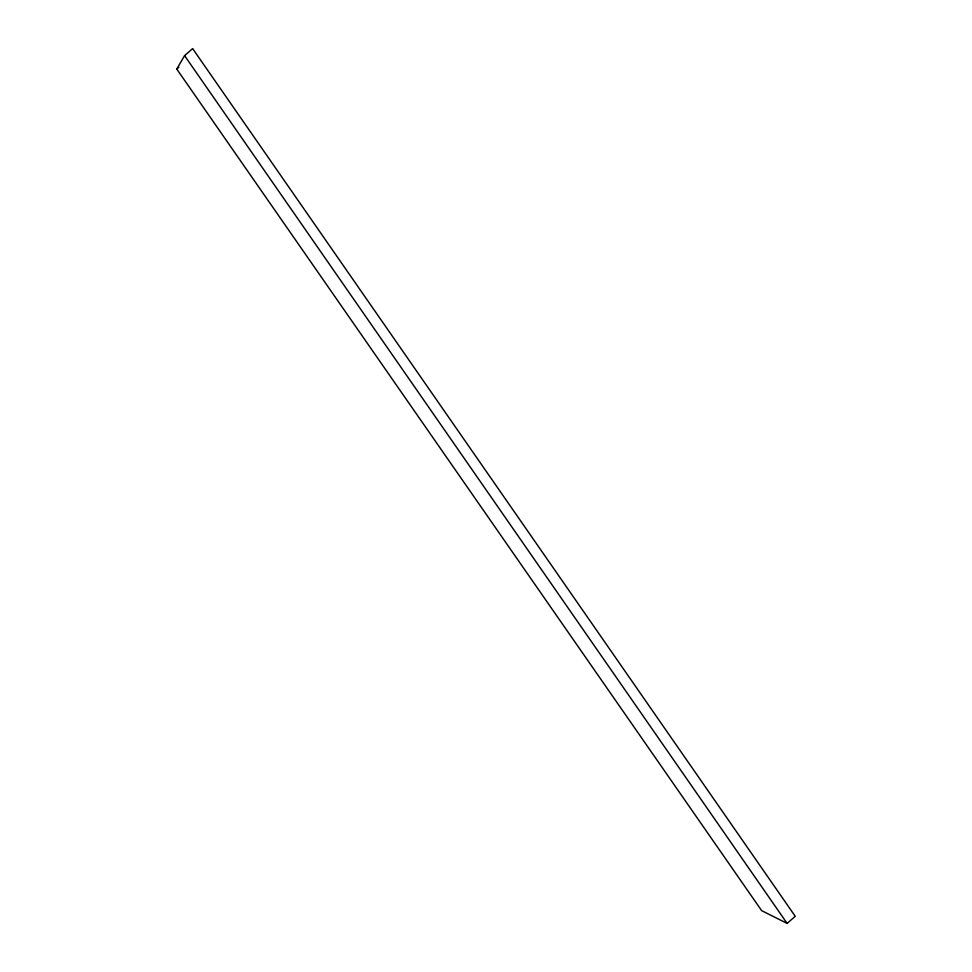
<?xml version="1.0" encoding="UTF-8"?>
<svg xmlns="http://www.w3.org/2000/svg" width="972" height="972" viewBox="0 0 972 972"><rect width="100%" height="100%" fill="white"/><g stroke="black" fill="none" stroke-linecap="round" stroke-linejoin="round"><path stroke-width="1.46" d="M176.758 69.061L184.583 55.647L192.638 48.6L795.242 916.304L787.126 923.4L761.659 910.655L176.758 69.061L178.848 67.177M184.583 55.647L787.126 923.4"/></g></svg>
